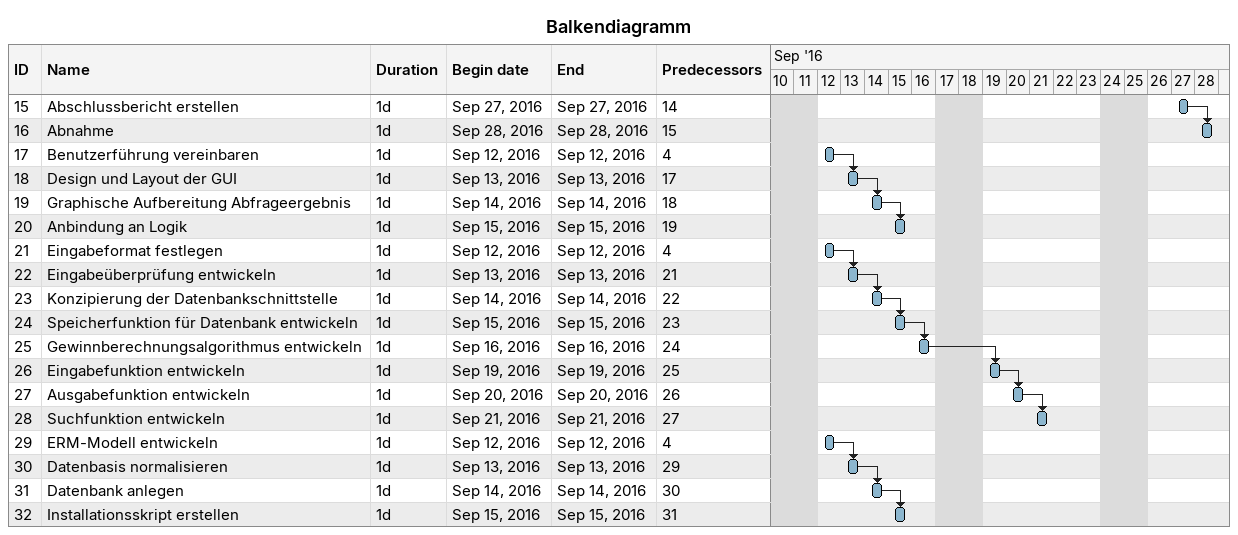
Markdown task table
Balkendiagramm

| ID | Task | Duration | Start | Finish | Predecessors |
|---|---|---|---|---|---|
| 15 | Abschlussbericht erstellen | 1d | 2016-09-27 | 2016-09-27 | 14 |
| 16 | Abnahme | 1d | 2016-09-28 | 2016-09-28 | 15 |
| 17 | Benutzerführung vereinbaren | 1d | 2016-09-12 | 2016-09-12 | 4 |
| 18 | Design und Layout der GUI | 1d | 2016-09-13 | 2016-09-13 | 17 |
| 19 | Graphische Aufbereitung Abfrageergebnis | 1d | 2016-09-14 | 2016-09-14 | 18 |
| 20 | Anbindung an Logik | 1d | 2016-09-15 | 2016-09-15 | 19 |
| 21 | Eingabeformat festlegen | 1d | 2016-09-12 | 2016-09-12 | 4 |
| 22 | Eingabeüberprüfung entwickeln | 1d | 2016-09-13 | 2016-09-13 | 21 |
| 23 | Konzipierung der Datenbankschnittstelle | 1d | 2016-09-14 | 2016-09-14 | 22 |
| 24 | Speicherfunktion für Datenbank entwickeln | 1d | 2016-09-15 | 2016-09-15 | 23 |
| 25 | Gewinnberechnungsalgorithmus entwickeln | 1d | 2016-09-16 | 2016-09-16 | 24 |
| 26 | Eingabefunktion entwickeln | 1d | 2016-09-19 | 2016-09-19 | 25 |
| 27 | Ausgabefunktion entwickeln | 1d | 2016-09-20 | 2016-09-20 | 26 |
| 28 | Suchfunktion entwickeln | 1d | 2016-09-21 | 2016-09-21 | 27 |
| 29 | ERM-Modell entwickeln | 1d | 2016-09-12 | 2016-09-12 | 4 |
| 30 | Datenbasis normalisieren | 1d | 2016-09-13 | 2016-09-13 | 29 |
| 31 | Datenbank anlegen | 1d | 2016-09-14 | 2016-09-14 | 30 |
| 32 | Installationsskript erstellen | 1d | 2016-09-15 | 2016-09-15 | 31 |
